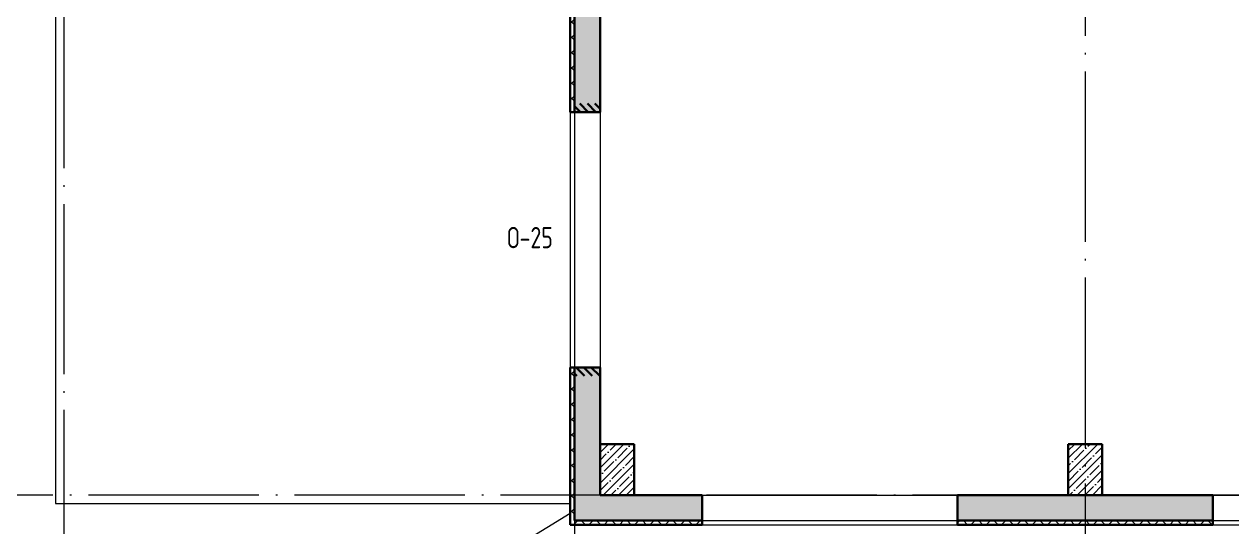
# Model space of a CAD drawing. Extents: x -965262 to 1142518, y -357520 to 71675.
# Drawn here: x -583774 to -569586, y -223725 to -217819 of the extents above; entities that cross this region are included whole.
import ezdxf

# ---------------------------------------------------------------- set-up
doc = ezdxf.new("R2010")
doc.units = 0
doc.header["$LTSCALE"] = 10
doc.linetypes.add('DOTE', pattern=[2.42, 2, -0.2, 0.02, -0.2])
doc.layers.get('0').update_dxf_attribs({"linetype": 'CONTINUOUS', "lineweight": 30})
doc.layers.add('DOTE', color=7, linetype='DOTE', lineweight=9)
doc.styles.get("Standard").update_dxf_attribs({"font": 'isocpeur.ttf', "height": 300})
pattern_1 = [(45, (-631849.92, -214472.12), (-89.80256, 89.80256), []), (45, (-631760.11, -214472.12), (-89.80256, 89.80256), [158.75, -31.75, 0, -31.75])]
pattern_2 = [(135, (-631849.92, -214472.12), (-89.80256, -89.80256), []), (225, (-631849.92, -214472.12), (89.80256, -89.80256), [])]
pattern_3 = [(135, (-1378181, -304977.83), (-44.9012806, -44.9012806), [])]

msp = doc.modelspace()

# ---------------------------------------------------------------- hatches: boundary and pattern name
at = {"lineweight": 15}
h = msp.add_hatch(dxfattribs=at)
h.set_pattern_fill('ANSI35', color=256, scale=40)
h.set_pattern_definition([(45, (-544702.22, -199182.91), (-179.6051, 179.6051), []), (45, (-544522.6, -199182.91), (-179.6051, 179.6051), [317.5, -63.5, 0, -63.5])])
h.paths.add_polyline_path([(-543358.3, -199052.1), (-545807.2, -199052.1), (-545807.2, -199352.1), (-543358.3, -199352.1)])
h.paths.add_polyline_path([(-569807.2, -199052.1), (-572807.2, -199052.1), (-572807.2, -199352.1), (-569807.2, -199352.1)])
h.paths.add_polyline_path([(-563807.2, -199052.1), (-566807.2, -199052.1), (-566807.2, -199352.1), (-563807.2, -199352.1)])
h.paths.add_polyline_path([(-557807.2, -199052.1), (-560807.2, -199052.1), (-560807.2, -199352.1), (-557807.2, -199352.1)])
h.paths.add_polyline_path([(-551807.2, -199052.1), (-554807.2, -199052.1), (-554807.2, -199352.1), (-551807.2, -199352.1)])
h.paths.add_polyline_path([(-543358.3, -199052.1), (-548807.2, -199052.1), (-548807.2, -199352.1), (-543358.3, -199352.1)])
h.paths.add_polyline_path([(-541307.4, -199052.1), (-542158.3, -199052.1), (-542158.3, -199352.1), (-541307.4, -199352.1)])
h.paths.add_polyline_path([(-541307.4, -223452.1), (-541307.4, -223352.1), (-541607.4, -223352.1), (-541607.4, -223352.1), (-542007.4, -223352.1), (-542807.4, -223352.1), (-542807.4, -223652.1), (-541307.4, -223652.1)])
h.paths.add_polyline_path([(-545807.4, -223352.1), (-545807.4, -223702.1), (-548807.4, -223702.1), (-548807.4, -223352.1)])
h.paths.add_polyline_path([(-551807.4, -223352.1), (-553107.4, -223352.1), (-553107.4, -223352.1), (-553507.4, -223352.1), (-554807.4, -223352.1), (-554807.4, -223652.1), (-551807.4, -223652.1)])
h.paths.add_polyline_path([(-557807.4, -223352.1), (-559107.4, -223352.1), (-559107.4, -223352.1), (-559507.4, -223352.1), (-560807.4, -223352.1), (-560807.4, -223652.1), (-557807.4, -223652.1)])
h.paths.add_polyline_path([(-563807.4, -223352.1), (-565107.4, -223352.1), (-565107.4, -223352.1), (-565507.4, -223352.1), (-566807.4, -223352.1), (-566807.4, -223652.1), (-563807.4, -223652.1)])
h.paths.add_polyline_path([(-569807.4, -223352.1), (-571107.4, -223352.1), (-571107.4, -223352.1), (-571507.4, -223352.1), (-572807.4, -223352.1), (-572807.4, -223652.1), (-569807.4, -223652.1)])
h.paths.add_polyline_path([(-575807.4, -223352.1), (-576607.4, -223352.1), (-576607.4, -223352.1), (-577007.4, -223352.1), (-577307.4, -223536), (-577307.4, -223652.1), (-575807.4, -223652.1)])
h.paths.add_polyline_path([(-577007.4, -213002.1), (-577307.4, -213002.1), (-577307.4, -213927.1), (-577007.4, -213927.1), (-577007.4, -213927.1)])
h.paths.add_polyline_path([(-577007.4, -210152.1), (-577307.4, -210152.1), (-577307.4, -211802.1), (-577007.4, -211802.1)])
h.paths.add_polyline_path([(-577007.4, -208952.1), (-577357.4, -208952.1), (-577357.4, -207302.1), (-577007.4, -207302.1)])
h.paths.add_polyline_path([(-577007.4, -204452.1), (-577307.4, -204452.1), (-577307.4, -206102.1), (-577007.4, -206102.1)])
h.paths.add_polyline_path([(-577007.4, -201602.1), (-577307.4, -201602.1), (-577307.4, -203252.1), (-577007.4, -203252.1)])
h.paths.add_polyline_path([(-577307.4, -208952.1), (-577357.4, -208952.1), (-577357.4, -207302.1), (-577307.4, -207302.1)])
h.paths.add_polyline_path([(-577007.4, -223352.1), (-577307.4, -223536), (-577307.4, -221851.9), (-577007.4, -221851.9)])
h.paths.add_polyline_path([(-577307.4, -218851.9), (-577307.4, -216927.1), (-577007.4, -216927.1), (-577007.4, -218851.9)])
h.paths.add_polyline_path([(-577307.4, -200402.1), (-577307.4, -199052.1), (-575807.2, -199052.1), (-575807.2, -199352.1), (-577007.4, -199353), (-577007.4, -200402.1)])
h.paths.add_polyline_path([(-548807.4, -223652.1), (-545807.4, -223652.1), (-545807.4, -223702.1), (-548807.4, -223702.1)])
h = msp.add_hatch(dxfattribs=at)
h.set_pattern_fill('ANSI37', color=256, scale=40, angle=90)
h.set_pattern_definition(pattern_2)
h.paths.add_polyline_path([(-577307.4, -216927.1), (-577357.4, -216927.1), (-577357.4, -218851.9), (-577307.4, -218851.9)])
h = msp.add_hatch()
h.set_pattern_fill('ANSI31', color=3, scale=20, angle=90)
h.set_pattern_definition(pattern_3)
h.paths.add_polyline_path([(-577307.4, -218751.9), (-577007.4, -218751.9), (-577007.4, -218851.9), (-577307.4, -218851.9)])
h = msp.add_hatch(dxfattribs=at)
h.set_pattern_fill('ANSI37', color=256, scale=40, angle=90)
h.set_pattern_definition(pattern_2)
h.paths.add_polyline_path([(-575807.4, -223652.1), (-577307.4, -223652.1), (-577307.4, -223536), (-577357.4, -223566.7), (-577357.4, -223702.1), (-575807.4, -223702.1)])
h.paths.add_polyline_path([(-577307.4, -221851.9), (-577357.4, -221851.9), (-577357.4, -223566.7), (-577307.4, -223536)])
h = msp.add_hatch()
h.set_pattern_fill('ANSI31', color=3, scale=20, angle=90)
h.set_pattern_definition(pattern_3)
h.paths.add_polyline_path([(-577307.4, -221851.9), (-577007.4, -221851.9), (-577007.4, -221951.9), (-577307.4, -221951.9)])
h = msp.add_hatch(dxfattribs=at)
h.set_pattern_fill('ANSI35', color=256, scale=20, style=0)
h.set_pattern_definition(pattern_1)
h.paths.add_polyline_path([(-576607.4, -222752.1), (-577007.4, -222752.1), (-577007.4, -223352.1), (-576607.4, -223352.1)])
h = msp.add_hatch(dxfattribs=at)
h.set_pattern_fill('ANSI35', color=256, scale=20, style=0)
h.set_pattern_definition(pattern_1)
h.paths.add_polyline_path([(-571107.4, -222752.1), (-571507.4, -222752.1), (-571507.4, -223352.1), (-571107.4, -223352.1)])
h = msp.add_hatch(dxfattribs=at)
h.set_pattern_fill('ANSI37', color=256, scale=40, angle=90)
h.set_pattern_definition(pattern_2)
h.paths.add_polyline_path([(-569807.4, -223702.1), (-569807.4, -223652.1), (-572807.4, -223652.1), (-572807.4, -223702.1)])

# ---------------------------------------------------------------- linework, layer by layer
for p, q in [((-583407.4, -211252.1, -4711.1), (-583407.4, -223452.1, -4711.1)), ((-577357.4, -218851.9, -4771.1), (-577357.4, -221851.9, -4771.1)), ((-577307.4, -218851.9, -4771.1), (-577307.4, -221851.9, -4771.1)), ((-577007.4, -218851.9, -4741.1), (-577007.4, -221851.9, -4741.1)), ((-583407.4, -223452.1, -4711.1), (-577357.4, -223452.1, -4741.1)), ((-575807.4, -223352.1, -4741.1), (-572807.4, -223352.1, -4741.1)), ((-569807.4, -223352.1, -4741.1), (-566807.4, -223352.1, -4741.1)), ((-575807.4, -223652.1, -4741.1), (-572807.4, -223652.1, -4741.1)), ((-575807.4, -223702.1, -4741.1), (-572807.4, -223702.1, -4741.1)), ((-569807.4, -223652.1, -4741.1), (-566807.4, -223652.1, -4741.1)), ((-569807.4, -223702.1, -4741.1), (-566807.4, -223702.1, -4741.1))]:
    msp.add_line(p, q, dxfattribs=at)
for p, q in [((-577357.4, -216927.1, -4741.1), (-577357.4, -218851.9, -4741.1)), ((-577307.4, -216927.1, -4741.1), (-577307.4, -218851.9, -4741.1)), ((-577007.4, -218851.9, -4711.1), (-577007.4, -216927.1, -4741.1)), ((-577357.4, -218851.9, -4741.1), (-577007.4, -218851.9, -4741.1)), ((-577007.4, -221851.9, -4741.1), (-577357.4, -221851.9, -4741.1)), ((-577357.4, -221851.9, -4741.1), (-577357.4, -223702.1, -4741.1)), ((-577307.4, -221851.9, -4741.1), (-577307.4, -223652.1, -4741.1)), ((-577007.4, -223352.1, -4711.1), (-577007.4, -221851.9, -4741.1)), ((-575807.4, -223352.1, -4741.1), (-577007.4, -223352.1, -4741.1)), ((-575807.4, -223702.1, -4741.1), (-575807.4, -223352.1, -4741.1)), ((-572807.4, -223352.1, -4741.1), (-572807.4, -223702.1, -4741.1)), ((-569807.4, -223352.1, -4741.1), (-572807.4, -223352.1, -4741.1)), ((-569807.4, -223702.1, -4741.1), (-569807.4, -223352.1, -4741.1)), ((-577357.4, -223702.1, -4741.1), (-575807.4, -223702.1, -4741.1)), ((-577307.4, -223652.1, -4741.1), (-575807.4, -223652.1, -4741.1)), ((-572807.4, -223652.1, -4741.1), (-569807.4, -223652.1, -4741.1)), ((-572807.4, -223702.1, -4741.1), (-569807.4, -223702.1, -4741.1))]:
    msp.add_line(p, q)
at = {"lineweight": 30}
for p, q in [((-577007.4, -222752.1, -4711.1), (-577007.4, -223352.1, -4711.1)), ((-576607.4, -222752.1, -4711.1), (-577007.4, -222752.1, -4711.1)), ((-576607.4, -223352.1, -4711.1), (-576607.4, -222752.1, -4711.1)), ((-571507.4, -222752.1, -4711.1), (-571507.4, -223352.1, -4711.1)), ((-571107.4, -222752.1, -4711.1), (-571507.4, -222752.1, -4711.1)), ((-571107.4, -223352.1, -4711.1), (-571107.4, -222752.1, -4711.1)), ((-577007.4, -223352.1, -4711.1), (-576607.4, -223352.1, -4711.1)), ((-571507.4, -223352.1, -4711.1), (-571107.4, -223352.1, -4711.1))]:
    msp.add_line(p, q, dxfattribs=at)
at = {"color": 86, "lineweight": 15}
msp.add_line((-577357.4, -223566.7, -4711.1), (-595866.4, -234912.1, -4711.1), dxfattribs=at)
at = {"layer": 'DOTE', "ltscale": 100, "extrusion": (0, -1, 0)}
for p, q in [((-583307.4, -161852.1, -6162.4), (-583307.4, -237887.4, -6162.4)), ((-577307.4, -161852.1, -6162.4), (-577307.4, -237887.4, -6162.4)), ((-571307.4, -162715.3, -6162.4), (-571307.4, -237887.4, -6162.4))]:
    msp.add_line(p, q, dxfattribs=at)
at = {"layer": 'DOTE', "ltscale": 100}
msp.add_line((-527777.4, -223352.1, -6162.4), (-599662.7, -223352.1, -6162.4), dxfattribs=at)

# ---------------------------------------------------------------- texts
at = {"color": 5, "width": 0.75}
msp.add_text('О-25', height=250, dxfattribs=at).set_placement((-578100.4, -220451.7, 4062.8))

doc.saveas('drawing.dxf')
